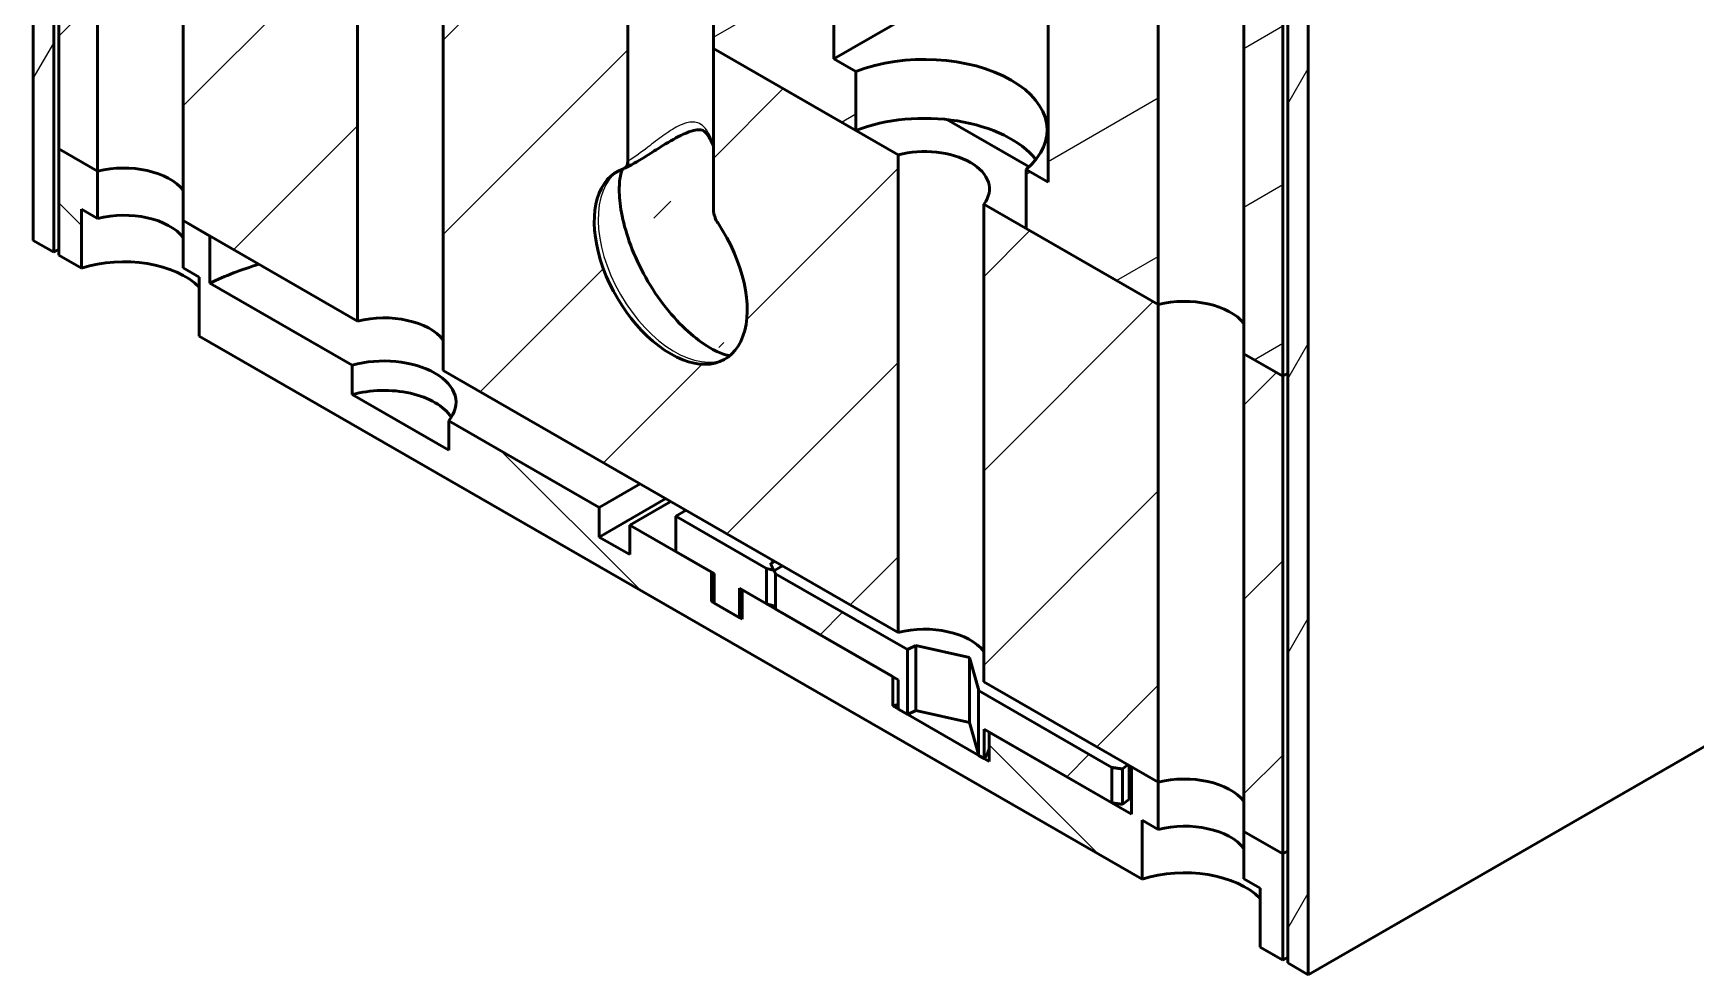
# Model space of a CAD drawing. Header units: inches. Extents: x 1.1 to 16.1, y 0.5 to 10.2.
# Drawn here: x 7.919 to 9.432, y 0.901 to 1.758 of the extents above; entities that cross this region are included whole.
import ezdxf

# ---------------------------------------------------------------- set-up
doc = ezdxf.new("R2010")
doc.units = ezdxf.units.IN
doc.header["$LTSCALE"] = 0.75
doc.header["$MEASUREMENT"] = 0
for name, color, linetype, lineweight in [('Hatching', 7, 'Continuous', 25), ('Visible', 7, 'Continuous', 50), ('Visible Narrow', 7, 'Continuous', 25)]:
    doc.layers.add(name, color=color, linetype=linetype, lineweight=lineweight)

msp = doc.modelspace()

# ---------------------------------------------------------------- hatches: boundary and pattern name
at = {"layer": 'Hatching'}
h = msp.add_hatch(dxfattribs=at)
h.set_pattern_fill('ANSI31', color=256, angle=15, style=0)
h.paths.add_polyline_path([(9.0793, 3.3959), (9.0607, 3.4066), (9.0607, 2.0118), (9.0607, 1.9474), (9.0607, 0.9121), (9.0793, 0.9014), (9.0793, 1.9368), (9.0793, 2.0011)], flags=0)
h.paths.add_polyline_path([(7.9379, 4.0532), (7.9193, 4.0639), (7.9193, 1.5694), (7.9379, 1.5587), (7.9379, 2.594), (7.9379, 2.6584)], flags=0)
h = msp.add_hatch(dxfattribs=at)
h.set_pattern_fill('ANSI31', color=256, angle=-15, style=0)
h.paths.add_polyline_path([(9.0561, 1.9501), (9.0208, 1.9704), (9.0208, 1.4662), (9.0561, 1.4459)], flags=0)
h.paths.add_polyline_path([(8.9429, 2.0153), (8.8426, 2.073), (8.8426, 1.6224), (8.8226, 1.6339), (8.8226, 1.5803), (8.8489, 1.5652), (8.8722, 1.5518), (8.8767, 1.5491), (8.8905, 1.5412), (8.9429, 1.5111)], flags=0)
h.paths.add_polyline_path([(8.156, 2.4685), (8.0557, 2.5262), (8.0557, 2.0219), (8.176, 1.9527), (8.176, 2.0063), (8.156, 2.0178)], flags=0)
h.paths.add_polyline_path([(7.9778, 2.5711), (7.9425, 2.5914), (7.9425, 2.5914), (7.9425, 2.0871), (7.9425, 2.0871), (7.9778, 2.0668)], flags=0)
h.paths.add_polyline_path([(8.4603, 1.7889), (8.4603, 1.8533), (8.4077, 1.8836), (8.4077, 2.3235), (8.3508, 2.3562), (8.3508, 1.9056), (8.3308, 1.9171), (8.3308, 1.8635)], flags=0)
h.paths.add_polyline_path([(8.5383, 1.8084), (8.5383, 1.744), (8.6678, 1.6695), (8.6678, 1.7231), (8.6478, 1.7346), (8.6478, 2.1852), (8.5909, 2.218), (8.5909, 1.7781)], flags=0)
h = msp.add_hatch(dxfattribs=at)
h.set_pattern_fill('ANSI31', color=256, angle=2e-14, style=0)
h.paths.add_polyline_path([(9.0561, 1.4459), (9.0208, 1.4662), (9.0208, 1.0316), (9.0561, 1.0113)], flags=0)
h.paths.add_polyline_path([(8.9429, 1.5111), (8.8905, 1.5412), (8.8767, 1.5491), (8.8722, 1.5518), (8.8489, 1.5652), (8.8226, 1.5803), (8.7842, 1.6024), (8.7842, 1.1679), (8.9186, 1.0905), (8.9429, 1.0765)], flags=0)
h.paths.add_polyline_path([(8.2144, 1.9305), (8.176, 1.9527), (8.0557, 2.0219), (8.0557, 1.5874), (8.08, 1.5734), (8.2144, 1.496)], flags=0)
h.paths.add_polyline_path([(7.9778, 2.0668), (7.9425, 2.0871), (7.9425, 1.6526), (7.9778, 1.6323)], flags=0)
edge = h.paths.add_edge_path(flags=0)
edge.add_spline(control_points=[(8.4563, 1.6346), (8.4565, 1.6346), (8.4568, 1.6347), (8.457, 1.6349)], knot_values=[-0.101834, -0.101834, -0.101834, -0.101834, -0.091343, -0.091343, -0.091343, -0.091343], degree=3, periodic=0)
edge.add_spline(control_points=[(8.457, 1.6349), (8.4574, 1.6351), (8.4579, 1.6354), (8.4588, 1.6363), (8.4593, 1.6371), (8.4601, 1.639), (8.4603, 1.6402), (8.4603, 1.6417)], knot_values=[-0.091343, -0.091343, -0.091343, -0.091343, -0.071103, -0.071103, -0.039816, -0.039816, 0, 0, 0, 0], degree=3, periodic=0)
edge.add_line((8.4603, 1.6417), (8.4603, 1.7889))
edge.add_line((8.4603, 1.7889), (8.3308, 1.8635))
edge.add_line((8.3308, 1.8635), (8.2924, 1.8857))
edge.add_line((8.2924, 1.8857), (8.2924, 1.4511))
edge.add_line((8.2924, 1.4511), (8.7062, 1.2128))
edge.add_line((8.7062, 1.2128), (8.7062, 1.6473))
edge.add_line((8.7062, 1.6473), (8.6678, 1.6695))
edge.add_line((8.6678, 1.6695), (8.5383, 1.744))
edge.add_line((8.5383, 1.744), (8.5383, 1.5968))
edge.add_spline(control_points=[(8.5383, 1.5968), (8.5383, 1.5958), (8.5384, 1.5947), (8.5388, 1.5925), (8.5392, 1.5914), (8.5403, 1.5884), (8.5412, 1.5866), (8.5423, 1.585)], knot_values=[-0.102013, -0.102013, -0.102013, -0.102013, -0.073879, -0.073879, -0.045806, -0.045806, 0, 0, 0, 0], degree=3, periodic=0)
edge.add_ellipse((8.4993, 1.5465), major_axis=(0.0491, -0.0853), ratio=0.578093, start_angle=0, end_angle=96.9031, ccw=False)
edge.add_ellipse((8.4993, 1.5465), major_axis=(0.0491, -0.0853), ratio=0.578093, start_angle=180, end_angle=360, ccw=False)
edge.add_ellipse((8.4993, 1.5465), major_axis=(-0.0491, 0.0853), ratio=0.578093, start_angle=353.3185, end_angle=360, ccw=False)
h = msp.add_hatch(dxfattribs=at)
h.set_pattern_fill('ANSI31', color=256, angle=90, style=0)
h.paths.add_polyline_path([(9.0208, 0.9887), (9.0355, 0.9803), (9.0355, 0.9266), (9.0561, 0.9148), (9.0561, 1.0113), (9.0208, 1.0316)], flags=0)
h.paths.add_polyline_path([(7.9425, 1.6526), (7.9425, 1.556), (7.9631, 1.5442), (7.9631, 1.5978), (7.9778, 1.5894), (7.9778, 1.6323)], flags=0)
h.paths.add_polyline_path([(8.7891, 1.1222), (8.7891, 1.0953), (8.7844, 1.098), (8.7793, 1.101), (8.7146, 1.1382), (8.7064, 1.143), (8.7013, 1.1459), (8.7013, 1.1727), (8.5948, 1.2341), (8.5866, 1.2388), (8.5852, 1.2396), (8.5643, 1.2516), (8.5643, 1.2248), (8.5619, 1.2262), (8.5387, 1.2395), (8.5364, 1.2408), (8.5364, 1.2677), (8.5039, 1.2864), (8.4622, 1.3104), (8.4622, 1.2836), (8.4343, 1.2996), (8.4343, 1.3265), (8.2973, 1.4054), (8.2973, 1.3785), (8.2095, 1.4291), (8.2095, 1.4559), (8.08, 1.5305), (8.08, 1.5734), (8.0557, 1.5874), (8.0557, 1.5445), (8.0704, 1.536), (8.0704, 1.4824), (8.9282, 0.9884), (8.9282, 1.042), (8.9429, 1.0336), (8.9429, 1.0765), (8.9186, 1.0905), (8.9186, 1.0476), (8.9008, 1.0578), (8.7947, 1.1189)], flags=0)
h = msp.add_hatch(dxfattribs=at)
h.set_pattern_fill('ANSI31', color=256, angle=90, style=0)
h.paths.add_polyline_path([(8.5866, 1.2388), (8.5866, 1.2709), (8.5039, 1.3186), (8.5039, 1.2864), (8.5364, 1.2677), (8.5387, 1.2663), (8.5387, 1.2395), (8.5619, 1.2262), (8.5619, 1.253), (8.5643, 1.2516), (8.5852, 1.2396)], flags=0)
h = msp.add_hatch(dxfattribs=at)
h.set_pattern_fill('ANSI31', color=256, angle=2e-14, style=0)
h.paths.add_polyline_path([(8.5948, 1.2662), (8.5948, 1.2341), (8.7013, 1.1727), (8.7064, 1.1698), (8.7064, 1.143), (8.7146, 1.1382), (8.7146, 1.1972)], flags=0)
h.paths.add_polyline_path([(8.9008, 1.0578), (8.9008, 1.09), (8.7793, 1.16), (8.7793, 1.101), (8.7844, 1.098), (8.7844, 1.1248), (8.7891, 1.1222), (8.7947, 1.1189)], flags=0)

# ---------------------------------------------------------------- linework, layer by layer
at = {"layer": 'Visible', "extrusion": (4.16334e-17, 0.817547, 0.575862)}
for p, q in [((7.9193, 4.0639, 0.6942), (7.9193, 1.5694, -1.0628)), ((7.9379, 1.5587, -1.0476), (7.9379, 4.0532, 0.7094)), ((9.0607, 3.4066, 1.6274), (9.0607, 0.9121, -0.1297)), ((9.0793, 0.9014, -0.1145), (9.0793, 3.3959, 1.6426)), ((8.6478, 1.7346, -0.0554), (8.6478, 2.1852, 0.262)), ((7.9425, 2.0871, -0.6698), (7.9425, 1.6526, -0.9758)), ((8.8426, 2.073, 0.4213), (8.8426, 1.6224, 0.1039)), ((7.9778, 1.6323, -0.947), (7.9778, 2.0668, -0.6409)), ((8.0557, 2.0219, -0.5772), (8.0557, 1.5874, -0.8833)), ((8.9429, 1.5111, 0.1481), (8.9429, 2.0153, 0.5033)), ((9.0208, 1.9704, 0.567), (9.0208, 1.4662, 0.2118)), ((9.0561, 1.4459, 0.2406), (9.0561, 1.9501, 0.5958)), ((8.2144, 1.496, -0.7535), (8.2144, 1.9305, -0.4475)), ((8.2924, 1.8857, -0.3838), (8.2924, 1.4511, -0.6898)), ((8.6478, 1.7346, -0.0554), (8.8426, 1.8468, -0.2147)), ((8.5383, 1.8084, -0.1374), (8.5383, 1.744, -0.1827)), ((8.4603, 1.6417, -0.3502), (8.4603, 1.7889, -0.2464)), ((8.7062, 1.6473, -0.0454), (8.5383, 1.744, -0.1827)), ((8.5383, 1.744, -0.1827), (8.5383, 1.5968, -0.2864)), ((8.5383, 1.744, -0.1827), (8.6678, 1.6695, -0.0768)), ((8.6678, 1.7231, -0.0391), (8.6478, 1.7346, -0.0554)), ((8.6678, 1.6695, -0.0768), (8.6678, 1.7231, -0.0391)), ((8.8253, 1.6363, -0.0297), (8.7504, 1.6794, -0.091)), ((7.9425, 1.6526, -0.9758), (7.9778, 1.6323, -0.947)), ((7.9425, 1.6526, -0.9758), (7.9425, 1.556, -1.0438)), ((7.9778, 1.6323, -0.947), (7.9425, 1.6526, -0.9758)), ((8.7062, 1.2128, -0.3515), (8.7062, 1.6473, -0.0454)), ((8.8426, 1.6224, 0.1039), (8.8226, 1.6339, 0.0876)), ((8.8226, 1.6339, 0.0876), (8.8226, 1.5803, 0.0498)), ((7.9778, 1.5894, -0.9772), (7.9778, 1.6323, -0.947)), ((7.9631, 1.5442, -1.027), (7.9631, 1.5978, -0.9892)), ((7.9631, 1.5978, -0.9892), (7.9778, 1.5894, -0.9772)), ((8.9429, 1.5111, 0.1481), (8.7842, 1.6024, 0.0183)), ((8.7842, 1.6024, 0.0183), (8.7842, 1.1679, -0.2877)), ((8.0557, 1.5874, -0.8833), (8.2144, 1.496, -0.7535)), ((8.08, 1.5734, -0.8634), (8.0557, 1.5874, -0.8833)), ((8.0557, 1.5874, -0.8833), (8.0557, 1.5445, -0.9135)), ((8.08, 1.5305, -0.8936), (8.08, 1.5734, -0.8634)), ((8.8226, 1.5803, 0.0498), (8.9429, 1.5111, 0.1481)), ((7.9193, 1.5694, -1.0628), (7.9379, 1.5587, -1.0476)), ((7.9425, 1.5614, -1.0514), (7.9379, 1.5587, -1.0476)), ((7.9425, 1.556, -1.0438), (7.9631, 1.5442, -1.027)), ((8.0557, 1.5445, -0.9135), (8.0704, 1.536, -0.9015)), ((8.0704, 1.536, -0.9015), (8.0704, 1.4824, -0.9393)), ((8.2095, 1.4559, -0.7878), (8.08, 1.5305, -0.8936)), ((8.9429, 1.0765, -0.158), (8.9429, 1.5111, 0.1481)), ((8.0704, 1.4824, -0.9393), (8.9282, 0.9884, -0.238)), ((10.0955, 1.4866, -0.9453), (9.0793, 0.9014, -0.1145)), ((8.2095, 1.4291, -0.8067), (8.2095, 1.4559, -0.7878)), ((9.0561, 1.4459, 0.2406), (9.0208, 1.4662, 0.2118)), ((9.0208, 1.4662, 0.2118), (9.0208, 1.0316, -0.0943)), ((9.0208, 1.4662, 0.2118), (9.0561, 1.4459, 0.2406)), ((8.2924, 1.4511, -0.6898), (8.7062, 1.2128, -0.3515)), ((9.0561, 1.4459, 0.2406), (9.0607, 1.4485, 0.2368)), ((9.0607, 1.4485, 0.2368), (9.0561, 1.4459, 0.2406)), ((9.0561, 1.0113, -0.0654), (9.0561, 1.4459, 0.2406)), ((8.2973, 1.3785, -0.7349), (8.2095, 1.4291, -0.8067)), ((8.4343, 1.3265, -0.604), (8.2973, 1.4054, -0.716)), ((8.2973, 1.4054, -0.716), (8.2973, 1.3785, -0.7349)), ((8.4343, 1.3265, -0.604), (8.4716, 1.3479, -0.6344)), ((8.4949, 1.3345, -0.6724), (8.4343, 1.2996, -0.6229)), ((8.4994, 1.3319, -0.6117), (8.4622, 1.3104, -0.5812)), ((8.4343, 1.2996, -0.6229), (8.4343, 1.3265, -0.604)), ((8.5133, 1.3239, -0.532), (8.5039, 1.3186, -0.5244)), ((8.5866, 1.2709, -0.4568), (8.5039, 1.3186, -0.5244)), ((8.5039, 1.3186, -0.5244), (8.5039, 1.2864, -0.5471)), ((8.5364, 1.2677, -0.5205), (8.4622, 1.3104, -0.5812)), ((8.4622, 1.3104, -0.5812), (8.4622, 1.2836, -0.6001)), ((8.4622, 1.2836, -0.6001), (8.4343, 1.2996, -0.6229)), ((8.5039, 1.2864, -0.5471), (8.5387, 1.2663, -0.5186)), ((8.5866, 1.2388, -0.4795), (8.5866, 1.2709, -0.4568)), ((8.5866, 1.2709, -0.4568), (8.5937, 1.269, -0.4541)), ((8.5937, 1.269, -0.4541), (8.6011, 1.2733, -0.4602)), ((8.5364, 1.2408, -0.5394), (8.5364, 1.2677, -0.5205)), ((8.5387, 1.2663, -0.5186), (8.5387, 1.2395, -0.5375)), ((8.7146, 1.1972, -0.3521), (8.5948, 1.2662, -0.4501)), ((8.5364, 1.2408, -0.5394), (8.5387, 1.2422, -0.5413)), ((8.5643, 1.2248, -0.5167), (8.5364, 1.2408, -0.5394)), ((8.5619, 1.2262, -0.5185), (8.5619, 1.253, -0.4997)), ((8.5619, 1.253, -0.4997), (8.5866, 1.2388, -0.4795)), ((8.7013, 1.1727, -0.3857), (8.5643, 1.2516, -0.4978)), ((8.5643, 1.2516, -0.4978), (8.5643, 1.2248, -0.5167)), ((8.5387, 1.2395, -0.5375), (8.5619, 1.2262, -0.5185)), ((8.5643, 1.2275, -0.5204), (8.5619, 1.2262, -0.5185)), ((8.593, 1.237, -0.477), (8.5866, 1.2388, -0.4795)), ((8.5948, 1.2341, -0.4728), (8.7064, 1.1698, -0.3815)), ((8.7146, 1.1972, -0.3521), (8.7222, 1.2008, -0.3572)), ((8.7146, 1.1382, -0.3937), (8.7146, 1.1972, -0.3521)), ((8.7222, 1.2008, -0.3572), (8.7713, 1.19, -0.3419)), ((8.7222, 1.2008, -0.3572), (8.7222, 1.1418, -0.3987)), ((8.7713, 1.19, -0.3419), (8.7796, 1.1601, -0.2995)), ((8.7713, 1.19, -0.3419), (8.7713, 1.131, -0.3834)), ((8.7013, 1.1459, -0.4046), (8.7013, 1.1727, -0.3857)), ((8.7064, 1.1698, -0.3815), (8.7064, 1.143, -0.4004)), ((8.7842, 1.1679, -0.2877), (8.9429, 1.0765, -0.158)), ((8.7796, 1.1601, -0.2995), (8.7793, 1.16, -0.2993)), ((8.9008, 1.09, -0.1999), (8.7793, 1.16, -0.2993)), ((8.7793, 1.16, -0.2993), (8.7793, 1.101, -0.3409)), ((8.7891, 1.0953, -0.3328), (8.7013, 1.1459, -0.4046)), ((8.7064, 1.143, -0.4004), (8.7146, 1.1382, -0.3937)), ((8.7222, 1.1418, -0.3987), (8.7146, 1.1382, -0.3937)), ((8.7713, 1.131, -0.3834), (8.7222, 1.1418, -0.3987)), ((8.7793, 1.1022, -0.3426), (8.7713, 1.131, -0.3834)), ((8.7844, 1.098, -0.3366), (8.7844, 1.1248, -0.3178)), ((8.7844, 1.1248, -0.3178), (8.9008, 1.0578, -0.2226)), ((8.7891, 1.1222, -0.3139), (8.7891, 1.0953, -0.3328)), ((8.9186, 1.0476, -0.2081), (8.7891, 1.1222, -0.3139)), ((8.7793, 1.101, -0.3409), (8.7844, 1.098, -0.3366)), ((8.9429, 1.0765, -0.158), (8.9186, 1.0905, -0.1779)), ((8.9186, 1.0905, -0.1779), (8.9186, 1.0476, -0.2081)), ((8.9429, 1.0336, -0.1882), (8.9429, 1.0765, -0.158)), ((8.9282, 0.9884, -0.238), (8.9282, 1.042, -0.2002)), ((8.9282, 1.042, -0.2002), (8.9429, 1.0336, -0.1882)), ((9.0208, 1.0316, -0.0943), (9.0561, 1.0113, -0.0654)), ((9.0561, 1.0113, -0.0654), (9.0208, 1.0316, -0.0943)), ((9.0208, 1.0316, -0.0943), (9.0208, 0.9887, -0.1245)), ((9.0607, 1.014, -0.0692), (9.0561, 1.0113, -0.0654)), ((9.0561, 1.0113, -0.0654), (9.0607, 1.014, -0.0692)), ((9.0561, 0.9148, -0.1335), (9.0561, 1.0113, -0.0654)), ((9.0208, 0.9887, -0.1245), (9.0355, 0.9803, -0.1125)), ((9.0355, 0.9803, -0.1125), (9.0355, 0.9266, -0.1503)), ((9.0355, 0.9266, -0.1503), (9.0561, 0.9148, -0.1335)), ((9.0561, 0.9148, -0.1335), (9.0607, 0.9174, -0.1373)), ((9.0607, 0.9121, -0.1297), (9.0793, 0.9014, -0.1145))]:
    msp.add_line(p, q, dxfattribs=at)
for centre, radius, start, end in [((-8.7302, -0.9318, 1.3862), 0.1115, 145.9568, 304.0432), ((-8.2384, -1.4236, 0.7366), 0.2461, 297.5229, 310.057), ((-8.7305, -0.9317, 0.776), 0.2297, 306.4264, 307.6192), ((-8.7302, -0.9318, 0.7038), 0.0656, 291.2676, 296.1485), ((-8.7305, -0.9317, 0.776), 0.2297, 141.5415, 143.5736), ((-8.7305, -0.9317, 0.7366), 0.2297, 141.5415, 143.9829)]:
    msp.add_arc(centre, radius, start, end, dxfattribs=at)
at = {"layer": 'Visible', "extrusion": (-4.16334e-17, -0.817547, -0.575862)}
for centre, radius, start, end in [((8.7302, -0.9318, -1.3206), 0.1115, 235.9568, 335.3196), ((8.7302, -0.9318, -1.3206), 0.0591, 246.04, 23.96), ((8.0018, -1.6602, -0.7891), 0.0591, 246.04, 336.04), ((8.0018, -1.6602, -0.7891), 0.0591, 246.04, 336.04), ((8.0018, -1.6602, -0.7366), 0.0591, 246.04, 336.04), ((8.0018, -1.6602, -0.671), 0.0787, 240.6205, 330.6205), ((8.9668, -0.6951, -1.3206), 0.0591, 246.04, 336.04), ((8.9668, -0.6951, -1.3206), 0.0591, 246.04, 336.04), ((8.2384, -1.4236, -0.7891), 0.0591, 246.04, 336.04), ((8.2384, -1.4236, -0.7366), 0.0656, 243.8515, 26.1485), ((8.2384, -1.4236, -0.7038), 0.0656, 243.8515, 339.2113), ((8.7302, -0.9318, -0.7891), 0.0591, 246.04, 336.04), ((8.7305, -0.9317, -0.7038), 0.0591, 7.2413, 24.1042), ((8.9668, -0.6951, -0.7891), 0.0591, 246.04, 336.04), ((8.9668, -0.6951, -0.7891), 0.0591, 246.04, 336.04), ((8.9668, -0.6951, -0.7366), 0.0591, 246.04, 336.04), ((8.9668, -0.6951, -0.671), 0.0787, 240.6205, 330.6205)]:
    msp.add_arc(centre, radius, start, end, dxfattribs=at)
at = {"layer": 'Visible', "extrusion": (0.707107, 0.407196, -0.578093)}
msp.add_arc((-2.9012, 4.4025, 6.8533), 0.0984, 83.0969, 6.6815, dxfattribs=at)
at = {"layer": 'Visible'}
for points, degree, knots in [([(8.5383, 1.6547, -0.3067), (8.5373, 1.6573, -0.3078), (8.5362, 1.6597, -0.3089), (8.5342, 1.6633, -0.3111), (8.5334, 1.6646, -0.312), (8.5315, 1.6671, -0.3144), (8.5305, 1.6681, -0.3158), (8.529, 1.6692, -0.3187), (8.5284, 1.6695, -0.32), (8.5272, 1.67, -0.3233), (8.5264, 1.6701, -0.3252), (8.524, 1.6702, -0.3296), (8.5223, 1.67, -0.332), (8.5174, 1.6688, -0.3375), (8.5141, 1.6675, -0.3404), (8.505, 1.6633, -0.3477), (8.4987, 1.6597, -0.3516), (8.4881, 1.6532, -0.3566), (8.4839, 1.6505, -0.3581), (8.4739, 1.6441, -0.3605), (8.4679, 1.6404, -0.3611), (8.4612, 1.637, -0.36)], 3, [0.5444545, 0.5444545, 0.5444545, 0.5444545, 0.6241075, 0.6241075, 0.6786218, 0.6786218, 0.7464323, 0.7464323, 0.799125, 0.799125, 0.867793, 0.867793, 0.9550343, 0.9550343, 1.0717788, 1.0717788, 1.2674392, 1.2674392, 1.3871236, 1.3871236, 1.5399583, 1.5399583, 1.5399583, 1.5399583]), ([(8.4553, 1.6342, -0.4263), (8.4548, 1.633, -0.4335), (8.4541, 1.6309, -0.4404), (8.4528, 1.6243, -0.4553), (8.4524, 1.6193, -0.4629), (8.4527, 1.607, -0.4769), (8.4535, 1.5997, -0.4831), (8.4568, 1.5833, -0.4939), (8.4594, 1.5742, -0.4982), (8.4666, 1.5552, -0.5044), (8.4712, 1.5453, -0.5061), (8.482, 1.526, -0.5064), (8.4883, 1.5167, -0.505), (8.5014, 1.5001, -0.4993), (8.5083, 1.4927, -0.4949), (8.5216, 1.4807, -0.4838), (8.528, 1.476, -0.4772), (8.539, 1.4693, -0.4624), (8.5437, 1.4671, -0.4544), (8.5498, 1.4651, -0.4396), (8.5518, 1.4647, -0.4331), (8.5531, 1.4645, -0.4263)], 3, [2.768801, 2.768801, 2.768801, 2.768801, 2.945116, 2.945116, 3.168768, 3.168768, 3.40131, 3.40131, 3.649349, 3.649349, 3.9094, 3.9094, 4.174148, 4.174148, 4.435064, 4.435064, 4.683937, 4.683937, 4.91631, 4.91631, 5.081313, 5.081313, 5.081313, 5.081313]), ([(8.4563, 1.6346, -0.3601), (8.457, 1.6348, -0.3591), (8.4577, 1.6352, -0.358), (8.4588, 1.6363, -0.3558), (8.4593, 1.6371, -0.3547), (8.4601, 1.639, -0.3524), (8.4603, 1.6402, -0.3512), (8.4603, 1.6417, -0.3502)], 3, [-0.1018336, -0.1018336, -0.1018336, -0.1018336, -0.0711033, -0.0711033, -0.0398162, -0.0398162, 0, 0, 0, 0]), ([(8.457, 1.6349, -0.359), (8.4573, 1.635, -0.3591), (8.4575, 1.6352, -0.3592), (8.4581, 1.6354, -0.3593), (8.4584, 1.6356, -0.3594), (8.4589, 1.6359, -0.3595), (8.4592, 1.636, -0.3596), (8.4598, 1.6363, -0.3597), (8.46, 1.6364, -0.3598), (8.4606, 1.6367, -0.3599), (8.4609, 1.6369, -0.36), (8.4612, 1.637, -0.36)], 3, [0.37703383, 0.37703383, 0.37703383, 0.37703383, 0.38464346, 0.38464346, 0.39225309, 0.39225309, 0.39986272, 0.39986272, 0.40747235, 0.40747235, 0.41508198, 0.41508198, 0.41508198, 0.41508198]), ([(8.5383, 1.5968, -0.2864), (8.5383, 1.5958, -0.2871), (8.5384, 1.5947, -0.2877), (8.5388, 1.5925, -0.2887), (8.5392, 1.5914, -0.2891), (8.5403, 1.5884, -0.2898), (8.5412, 1.5866, -0.29), (8.5423, 1.585, -0.2898)], 3, [-0.102013, -0.102013, -0.102013, -0.102013, -0.0738793, -0.0738793, -0.0458062, -0.0458062, 0, 0, 0, 0]), ([(8.5903, 1.2757, -0.4635), (8.5904, 1.2756, -0.4634), (8.5904, 1.2755, -0.4632), (8.5905, 1.2752, -0.4629), (8.5906, 1.2749, -0.4625), (8.5907, 1.2746, -0.462), (8.5908, 1.2742, -0.4614), (8.591, 1.2739, -0.4609), (8.5911, 1.2735, -0.4604), (8.5912, 1.2731, -0.4599), (8.5914, 1.2728, -0.4594), (8.5915, 1.2724, -0.4589), (8.5917, 1.2721, -0.4584), (8.5918, 1.2717, -0.4579), (8.592, 1.2714, -0.4574), (8.5921, 1.271, -0.4569), (8.5923, 1.2707, -0.4564), (8.5925, 1.2703, -0.4559), (8.5926, 1.27, -0.4554), (8.5928, 1.2696, -0.4549), (8.593, 1.2693, -0.4544), (8.5932, 1.2689, -0.4539), (8.5934, 1.2686, -0.4534), (8.5936, 1.2682, -0.453), (8.5937, 1.2679, -0.4525), (8.594, 1.2676, -0.452), (8.5942, 1.2672, -0.4515), (8.5944, 1.2669, -0.451), (8.5945, 1.2666, -0.4507), (8.5947, 1.2664, -0.4504), (8.5948, 1.2663, -0.4502), (8.5948, 1.2662, -0.4501)], 5, [-1, -1, -1, -1, -1, -1, -0.9777778, -0.9555556, -0.9333333, -0.9111111, -0.8888889, -0.8666667, -0.8444444, -0.8222222, -0.8, -0.7777778, -0.7555556, -0.7333333, -0.7111111, -0.6888889, -0.6666667, -0.6444444, -0.6222222, -0.6, -0.5777778, -0.5555556, -0.5333333, -0.5111111, -0.4888889, -0.4666667, -0.4444444, -0.4222222, -0.4007982, -0.4007982, -0.4007982, -0.4007982, -0.4007982, -0.4007982]), ([(8.5948, 1.2662, -0.4501), (8.5948, 1.2609, -0.4539), (8.5948, 1.2555, -0.4577), (8.5948, 1.2448, -0.4652), (8.5948, 1.2394, -0.469), (8.5948, 1.2341, -0.4728)], 3, [-0.3, -0.3, -0.3, -0.3, -0.15, -0.15, 0, 0, 0, 0]), ([(8.593, 1.237, -0.477), (8.593, 1.237, -0.477), (8.5931, 1.2369, -0.4768), (8.5932, 1.2367, -0.4765), (8.5934, 1.2364, -0.4761), (8.5936, 1.236, -0.4756), (8.5937, 1.2357, -0.4751), (8.594, 1.2354, -0.4747), (8.5942, 1.235, -0.4742), (8.5944, 1.2347, -0.4737), (8.5945, 1.2344, -0.4733), (8.5947, 1.2342, -0.4731), (8.5948, 1.2341, -0.4729), (8.5948, 1.2341, -0.4728)], 5, [-0.5980168, -0.5980168, -0.5980168, -0.5980168, -0.5980168, -0.5980168, -0.5777778, -0.5555556, -0.5333333, -0.5111111, -0.4888889, -0.4666667, -0.4444444, -0.4222222, -0.4007982, -0.4007982, -0.4007982, -0.4007982, -0.4007982, -0.4007982]), ([(8.9008, 1.0578, -0.2226), (8.9008, 1.0632, -0.2188), (8.9008, 1.0685, -0.215), (8.9008, 1.0793, -0.2075), (8.9008, 1.0846, -0.2037), (8.9008, 1.09, -0.1999)], 3, [-0.3, -0.3, -0.3, -0.3, -0.15, -0.15, 0, 0, 0, 0]), ([(8.9008, 1.09, -0.1999), (8.9009, 1.09, -0.1999), (8.9011, 1.09, -0.1999), (8.9013, 1.0899, -0.1998), (8.9018, 1.0898, -0.1997), (8.9023, 1.0898, -0.1996), (8.9029, 1.0897, -0.1994), (8.9035, 1.0896, -0.1993), (8.9041, 1.0895, -0.1992), (8.9047, 1.0894, -0.199), (8.9053, 1.0893, -0.1989), (8.906, 1.0892, -0.1988), (8.9066, 1.0891, -0.1987), (8.9072, 1.089, -0.1986), (8.9078, 1.089, -0.1984), (8.9085, 1.0889, -0.1983), (8.9091, 1.0888, -0.1982), (8.9096, 1.0888, -0.1981), (8.91, 1.0887, -0.1981), (8.9102, 1.0887, -0.198), (8.9104, 1.0887, -0.198)], 5, [0.6582658, 0.6582658, 0.6582658, 0.6582658, 0.6582658, 0.6582658, 0.6666667, 0.6888889, 0.7111111, 0.7333333, 0.7555556, 0.7777778, 0.8, 0.8222222, 0.8444444, 0.8666667, 0.8888889, 0.9111111, 0.9333333, 0.9555556, 0.9777778, 1, 1, 1, 1, 1, 1]), ([(8.9163, 1.061, -0.2271), (8.9163, 1.0616, -0.2266), (8.9163, 1.0629, -0.2257), (8.9163, 1.0648, -0.2243), (8.9163, 1.0674, -0.2225), (8.9163, 1.0706, -0.2203), (8.9163, 1.0738, -0.218), (8.9163, 1.0771, -0.2157), (8.9163, 1.0803, -0.2135), (8.9163, 1.0835, -0.2112), (8.9163, 1.0865, -0.2091), (8.9163, 1.0888, -0.2075), (8.9163, 1.0904, -0.2063), (8.9163, 1.0915, -0.2056), (8.9163, 1.0918, -0.2053)], 5, [0.4, 0.4, 0.4, 0.4, 0.4, 0.4, 0.42, 0.44, 0.46, 0.48, 0.5, 0.52, 0.54, 0.56, 0.58, 0.5917955, 0.5917955, 0.5917955, 0.5917955, 0.5917955, 0.5917955]), ([(8.9163, 1.0786, -0.252), (8.9164, 1.0785, -0.252), (8.9165, 1.0785, -0.252), (8.9168, 1.0785, -0.2519), (8.9173, 1.0784, -0.2519), (8.9177, 1.0784, -0.2518), (8.9181, 1.0783, -0.2517), (8.9184, 1.0783, -0.2517), (8.9185, 1.0783, -0.2517), (8.9186, 1.0783, -0.2517)], 5, [0.36555426, 0.36555426, 0.36555426, 0.36555426, 0.36555426, 0.36555426, 0.37777778, 0.4, 0.42222222, 0.44444444, 0.44897746, 0.44897746, 0.44897746, 0.44897746, 0.44897746, 0.44897746]), ([(8.9008, 1.0578, -0.2226), (8.9009, 1.0578, -0.2226), (8.9011, 1.0578, -0.2225), (8.9013, 1.0577, -0.2225), (8.9018, 1.0577, -0.2224), (8.9023, 1.0576, -0.2222), (8.9029, 1.0575, -0.2221), (8.9035, 1.0574, -0.222), (8.9041, 1.0573, -0.2218), (8.9047, 1.0572, -0.2217), (8.9053, 1.0571, -0.2216), (8.906, 1.057, -0.2215), (8.9066, 1.0569, -0.2213), (8.9072, 1.0569, -0.2212), (8.9078, 1.0568, -0.2211), (8.9085, 1.0567, -0.221), (8.9091, 1.0566, -0.2209), (8.9096, 1.0566, -0.2208), (8.91, 1.0565, -0.2208), (8.9102, 1.0565, -0.2207), (8.9104, 1.0565, -0.2207)], 5, [0.6582658, 0.6582658, 0.6582658, 0.6582658, 0.6582658, 0.6582658, 0.6666667, 0.6888889, 0.7111111, 0.7333333, 0.7555556, 0.7777778, 0.8, 0.8222222, 0.8444444, 0.8666667, 0.8888889, 0.9111111, 0.9333333, 0.9555556, 0.9777778, 1, 1, 1, 1, 1, 1])]:
    msp.add_open_spline(points, degree=degree, knots=knots, dxfattribs=at)
msp.add_open_spline([(8.9104, 1.0565, -0.2207), (8.9104, 1.0571, -0.2202), (8.9104, 1.0584, -0.2193), (8.9104, 1.0603, -0.218), (8.9104, 1.0629, -0.2162), (8.9104, 1.0661, -0.2139), (8.9104, 1.0694, -0.2116), (8.9104, 1.0726, -0.2094), (8.9104, 1.0758, -0.2071), (8.9104, 1.079, -0.2048), (8.9104, 1.0822, -0.2026), (8.9104, 1.0848, -0.2007), (8.9104, 1.0867, -0.1994), (8.9104, 1.088, -0.1985), (8.9104, 1.0887, -0.198)], degree=5, dxfattribs=at)
at = {"layer": 'Visible Narrow', "extrusion": (-0.883115, -0.439544, 0.164038)}
msp.add_arc((2.2915, 1.0071, -8.2508), 0.0131, 0, 49.3774, dxfattribs=at)
at = {"layer": 'Visible Narrow', "extrusion": (-0.707107, -0.407196, 0.578093)}
msp.add_arc((2.9012, 4.4025, -6.8583), 0.0984, 182.073, 357.927, dxfattribs=at)
at = {"layer": 'Visible Narrow'}
msp.add_open_spline([(8.5383, 1.6571, -0.3026), (8.5375, 1.6594, -0.3032), (8.5365, 1.6617, -0.3039), (8.534, 1.6668, -0.3056), (8.5324, 1.6694, -0.3067), (8.529, 1.6733, -0.3092), (8.5273, 1.6747, -0.3105), (8.5217, 1.6775, -0.3151), (8.5176, 1.6774, -0.3189), (8.5111, 1.6756, -0.3247), (8.5086, 1.6745, -0.3269), (8.5015, 1.6709, -0.3329), (8.4969, 1.6679, -0.3365), (8.4878, 1.6614, -0.3426), (8.4832, 1.6578, -0.3452), (8.4727, 1.6498, -0.3496), (8.4668, 1.6452, -0.3511), (8.4606, 1.6418, -0.3502)], degree=3, knots=[0.5515606, 0.5515606, 0.5515606, 0.5515606, 0.6190862, 0.6190862, 0.7071057, 0.7071057, 0.7777184, 0.7777184, 0.9242466, 0.9242466, 1.014516, 1.014516, 1.1819749, 1.1819749, 1.3442491, 1.3442491, 1.5399583, 1.5399583, 1.5399583, 1.5399583], dxfattribs=at)
msp.add_open_spline([(8.4606, 1.6418, -0.3502), (8.4605, 1.6418, -0.3502), (8.4604, 1.6417, -0.3502), (8.4603, 1.6417, -0.3502)], degree=3, dxfattribs=at)

doc.saveas('drawing.dxf')
